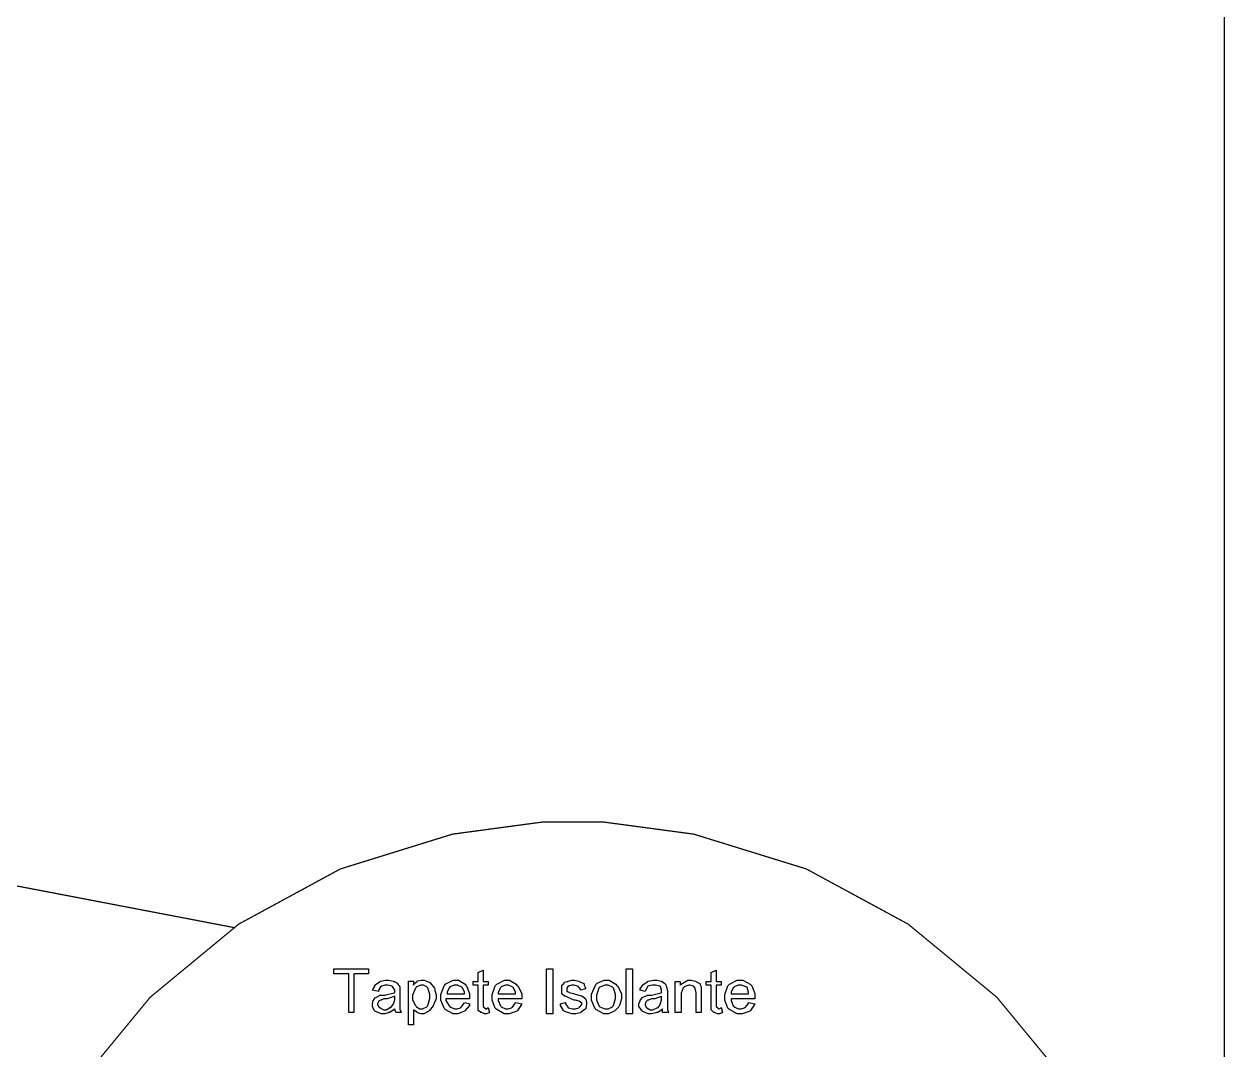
# Model space of a CAD drawing. Extents: x 0 to 210, y 0 to 297.
# Drawn here: x 169.49 to 210.38, y 165.6 to 200.53 of the extents above; entities that cross this region are included whole.
import ezdxf

# ---------------------------------------------------------------- set-up
doc = ezdxf.new("R2010")
doc.units = 0
doc.header["$MEASUREMENT"] = 0
for name, color, linetype in [('C00-00-00-BLACK', 7, 'Continuous'), ('C00-7E-FF', 150, 'Continuous'), ('CFF-7E-00', 30, 'Continuous')]:
    doc.layers.add(name, color=color, linetype=linetype)

msp = doc.modelspace()

# ---------------------------------------------------------------- linework, layer by layer
at = {"layer": 'C00-00-00-BLACK', "const_width": 0.0423}
msp.add_lwpolyline([(0.0427, -0.3886), (210.36, -0.3886), (210.36, 296.883), (0.0427, 296.883), (0.0427, -0.3886)], close=True, dxfattribs=at)
at = {"layer": 'C00-7E-FF', "const_width": 0.0423}
for points in [[(176.687, 169.759), (127.106, 179.255)], [(205.098, 164.382), (202.609, 167.399), (199.591, 169.886), (196.125, 171.764), (192.294, 172.949), (189.207, 173.363), (188.179, 173.363), (187.153, 173.363), (184.077, 172.949), (180.257, 171.764), (176.798, 169.886), (173.786, 167.399), (171.3, 164.382)]]:
    msp.add_lwpolyline(points, dxfattribs=at)
at = {"layer": 'CFF-7E-00'}
for points in [[(180.544, 166.878), (180.544, 168.191), (180.032, 168.191), (180.032, 168.362), (181.222, 168.362), (181.222, 168.191), (180.713, 168.191), (180.713, 166.878), (180.544, 166.878)], [(185.295, 167.047), (185.338, 166.878), (185.327, 166.868), (185.24, 166.836), (185.211, 166.836), (185.168, 166.836), (185.073, 166.878), (185.041, 166.878), (185.029, 166.889), (184.955, 166.945), (184.955, 166.963), (184.955, 167.017), (184.955, 167.136), (184.955, 167.174), (184.955, 167.809), (184.785, 167.809), (184.785, 167.936), (184.955, 167.936), (184.955, 168.235), (185.126, 168.321), (185.126, 167.936), (185.295, 167.936), (185.295, 167.809), (185.126, 167.809), (185.126, 167.174), (185.126, 167.153), (185.126, 167.09), (185.126, 167.09), (185.126, 167.08), (185.168, 167.047), (185.168, 167.047), (185.168, 167.037), (185.211, 167.004), (185.211, 167.004), (185.232, 167.004), (185.284, 167.037), (185.295, 167.047)], [(187.282, 168.359), (187.494, 168.359), (187.494, 166.836), (187.282, 166.836), (187.282, 168.359)], [(189.992, 168.359), (190.204, 168.359), (190.204, 166.836), (189.992, 166.836), (189.992, 168.359)], [(193.226, 167.047), (193.267, 166.878), (193.256, 166.868), (193.169, 166.836), (193.14, 166.836), (193.097, 166.836), (193.003, 166.878), (192.971, 166.878), (192.96, 166.889), (192.896, 166.953), (192.887, 166.963), (192.887, 167.017), (192.887, 167.136), (192.887, 167.174), (192.887, 167.809), (192.717, 167.809), (192.717, 167.936), (192.887, 167.936), (192.887, 168.235), (193.056, 168.321), (193.056, 167.936), (193.226, 167.936), (193.226, 167.809), (193.056, 167.809), (193.056, 167.174), (193.056, 167.153), (193.056, 167.09), (193.056, 167.09), (193.056, 167.08), (193.097, 167.047), (193.097, 167.047), (193.097, 167.037), (193.14, 167.004), (193.14, 167.004), (193.161, 167.004), (193.226, 167.037), (193.226, 167.047)], [(182.113, 167.004), (182.091, 166.984), (181.948, 166.878), (181.901, 166.878), (181.89, 166.868), (181.77, 166.836), (181.732, 166.836), (181.657, 166.836), (181.456, 166.911), (181.435, 166.92), (181.424, 166.931), (181.351, 167.083), (181.351, 167.133), (181.351, 167.175), (181.381, 167.291), (181.393, 167.301), (181.393, 167.323), (181.456, 167.386), (181.478, 167.386), (181.488, 167.397), (181.594, 167.46), (181.605, 167.47), (181.646, 167.47), (181.741, 167.47), (181.774, 167.47), (181.806, 167.481), (182.091, 167.546), (182.113, 167.556), (182.113, 167.556), (182.113, 167.597), (182.113, 167.597), (182.113, 167.64), (182.038, 167.757), (182.028, 167.767), (182.017, 167.778), (181.866, 167.809), (181.817, 167.809), (181.774, 167.809), (181.657, 167.778), (181.647, 167.767), (181.636, 167.757), (181.562, 167.637), (181.562, 167.597), (181.351, 167.64), (181.361, 167.662), (181.435, 167.773), (181.435, 167.809), (181.445, 167.82), (181.594, 167.926), (181.605, 167.936), (181.626, 167.947), (181.799, 167.979), (181.858, 167.979), (181.911, 167.979), (182.059, 167.947), (182.07, 167.936), (182.102, 167.936), (182.2, 167.874), (182.2, 167.852), (182.21, 167.842), (182.284, 167.755), (182.284, 167.725), (182.284, 167.684), (182.284, 167.589), (182.284, 167.556), (182.284, 167.301), (182.284, 167.228), (182.284, 167.061), (182.284, 167.004), (182.284, 166.973), (182.327, 166.902), (182.327, 166.878), (182.158, 166.878), (182.146, 166.889), (182.113, 166.975), (182.113, 167.004)], [(182.581, 166.455), (182.581, 167.939), (182.753, 167.939), (182.753, 167.812), (182.753, 167.844), (182.868, 167.929), (182.879, 167.939), (182.889, 167.95), (183.009, 167.981), (183.049, 167.981), (183.112, 167.981), (183.282, 167.907), (183.304, 167.896), (183.314, 167.886), (183.461, 167.707), (183.472, 167.685), (183.472, 167.622), (183.515, 167.477), (183.515, 167.429), (183.515, 167.356), (183.44, 167.155), (183.431, 167.133), (183.42, 167.101), (183.282, 166.931), (183.261, 166.92), (183.25, 166.911), (183.099, 166.836), (183.049, 166.836), (183.006, 166.836), (182.889, 166.868), (182.879, 166.878), (182.868, 166.889), (182.762, 166.953), (182.753, 166.963), (182.753, 166.455), (182.581, 166.455)], [(182.711, 167.386), (182.711, 167.313), (182.816, 167.112), (182.838, 167.09), (182.848, 167.069), (182.967, 167.004), (183.008, 167.004), (183.06, 167.004), (183.207, 167.069), (183.218, 167.09), (183.239, 167.112), (183.304, 167.35), (183.304, 167.429), (183.304, 167.505), (183.239, 167.707), (183.218, 167.728), (183.207, 167.75), (183.087, 167.812), (183.049, 167.812), (182.995, 167.812), (182.848, 167.75), (182.838, 167.728), (182.816, 167.707), (182.711, 167.467), (182.711, 167.386)], [(184.489, 167.217), (184.658, 167.174), (184.658, 167.11), (184.51, 166.943), (184.489, 166.92), (184.467, 166.911), (184.26, 166.836), (184.193, 166.836), (184.096, 166.836), (183.832, 166.973), (183.811, 167.004), (183.789, 167.027), (183.684, 167.297), (183.684, 167.386), (183.684, 167.492), (183.789, 167.789), (183.811, 167.809), (183.832, 167.841), (184.102, 167.979), (184.193, 167.979), (184.277, 167.979), (184.508, 167.841), (184.53, 167.809), (184.551, 167.789), (184.658, 167.52), (184.658, 167.429), (184.658, 167.408), (184.658, 167.36), (184.658, 167.343), (183.854, 167.343), (183.854, 167.28), (183.958, 167.101), (183.981, 167.09), (183.99, 167.069), (184.142, 167.004), (184.193, 167.004), (184.234, 167.004), (184.351, 167.037), (184.362, 167.047), (184.372, 167.058), (184.478, 167.196), (184.489, 167.217)], [(183.896, 167.513), (184.489, 167.513), (184.489, 167.567), (184.413, 167.715), (184.404, 167.725), (184.393, 167.736), (184.242, 167.809), (184.193, 167.809), (184.139, 167.809), (183.99, 167.747), (183.981, 167.725), (183.958, 167.715), (183.896, 167.564), (183.896, 167.513)], [(186.227, 167.217), (186.439, 167.174), (186.428, 167.153), (186.29, 166.943), (186.269, 166.92), (186.247, 166.911), (186.009, 166.836), (185.93, 166.836), (185.835, 166.836), (185.582, 166.973), (185.55, 167.004), (185.528, 167.027), (185.423, 167.297), (185.423, 167.386), (185.423, 167.492), (185.528, 167.789), (185.55, 167.809), (185.582, 167.841), (185.842, 167.979), (185.93, 167.979), (186.014, 167.979), (186.247, 167.841), (186.269, 167.809), (186.301, 167.789), (186.439, 167.52), (186.439, 167.429), (186.439, 167.408), (186.439, 167.36), (186.439, 167.343), (185.634, 167.343), (185.634, 167.28), (185.709, 167.101), (185.72, 167.09), (185.729, 167.069), (185.879, 167.004), (185.93, 167.004), (185.972, 167.004), (186.089, 167.037), (186.1, 167.047), (186.121, 167.058), (186.216, 167.196), (186.227, 167.217)], [(185.634, 167.513), (186.227, 167.513), (186.227, 167.567), (186.152, 167.715), (186.142, 167.725), (186.132, 167.736), (185.98, 167.809), (185.93, 167.809), (185.877, 167.809), (185.729, 167.747), (185.72, 167.725), (185.709, 167.715), (185.634, 167.564), (185.634, 167.513)], [(187.754, 167.174), (187.926, 167.217), (187.926, 167.175), (187.999, 167.058), (188.01, 167.047), (188.02, 167.037), (188.171, 167.004), (188.222, 167.004), (188.263, 167.004), (188.381, 167.037), (188.391, 167.047), (188.401, 167.058), (188.476, 167.145), (188.476, 167.174), (188.476, 167.196), (188.401, 167.25), (188.391, 167.259), (188.391, 167.259), (188.263, 167.301), (188.222, 167.301), (188.19, 167.312), (187.947, 167.419), (187.926, 167.429), (187.893, 167.429), (187.806, 167.503), (187.796, 167.513), (187.796, 167.545), (187.796, 167.616), (187.796, 167.64), (187.796, 167.682), (187.796, 167.778), (187.796, 167.809), (187.806, 167.82), (187.88, 167.877), (187.88, 167.895), (187.891, 167.906), (187.979, 167.936), (188.01, 167.936), (188.02, 167.947), (188.14, 167.979), (188.179, 167.979), (188.232, 167.979), (188.381, 167.947), (188.391, 167.936), (188.412, 167.926), (188.55, 167.863), (188.561, 167.852), (188.561, 167.811), (188.602, 167.715), (188.602, 167.682), (188.433, 167.64), (188.433, 167.671), (188.359, 167.757), (188.349, 167.767), (188.338, 167.778), (188.218, 167.809), (188.179, 167.809), (188.137, 167.809), (188.02, 167.778), (188.01, 167.767), (187.999, 167.767), (187.968, 167.705), (187.968, 167.682), (187.968, 167.662), (187.968, 167.614), (187.968, 167.597), (187.989, 167.597), (188.041, 167.567), (188.053, 167.556), (188.053, 167.556), (188.2, 167.524), (188.222, 167.513), (188.254, 167.503), (188.464, 167.44), (188.476, 167.429), (188.508, 167.429), (188.591, 167.355), (188.602, 167.343), (188.612, 167.334), (188.645, 167.214), (188.645, 167.174), (188.645, 167.174), (188.612, 167.016), (188.602, 167.004), (188.591, 166.995), (188.454, 166.889), (188.433, 166.878), (188.422, 166.868), (188.272, 166.836), (188.222, 166.836), (188.137, 166.836), (187.903, 166.911), (187.88, 166.92), (187.858, 166.943), (187.754, 167.116), (187.754, 167.174)], [(188.815, 167.386), (188.815, 167.503), (188.952, 167.831), (188.984, 167.852), (189.005, 167.874), (189.244, 167.979), (189.326, 167.979), (189.41, 167.979), (189.641, 167.841), (189.664, 167.809), (189.695, 167.789), (189.833, 167.52), (189.833, 167.429), (189.833, 167.345), (189.758, 167.112), (189.749, 167.09), (189.738, 167.069), (189.6, 166.931), (189.58, 166.92), (189.557, 166.911), (189.384, 166.836), (189.326, 166.836), (189.229, 166.836), (188.962, 166.973), (188.941, 167.004), (188.92, 167.027), (188.815, 167.297), (188.815, 167.386)], [(188.984, 167.386), (188.984, 167.313), (189.057, 167.112), (189.068, 167.09), (189.089, 167.069), (189.267, 167.004), (189.326, 167.004), (189.378, 167.004), (189.526, 167.069), (189.537, 167.09), (189.557, 167.112), (189.622, 167.35), (189.622, 167.429), (189.622, 167.503), (189.557, 167.705), (189.537, 167.725), (189.526, 167.736), (189.376, 167.809), (189.326, 167.809), (189.261, 167.809), (189.089, 167.736), (189.068, 167.725), (189.057, 167.705), (188.984, 167.466), (188.984, 167.386)], [(191.233, 167.004), (191.211, 166.984), (191.068, 166.878), (191.021, 166.878), (190.999, 166.868), (190.857, 166.836), (190.81, 166.836), (190.745, 166.836), (190.562, 166.911), (190.552, 166.92), (190.53, 166.931), (190.426, 167.083), (190.426, 167.133), (190.426, 167.175), (190.468, 167.27), (190.468, 167.301), (190.478, 167.312), (190.552, 167.386), (190.552, 167.386), (190.562, 167.397), (190.7, 167.46), (190.722, 167.47), (190.722, 167.47), (190.818, 167.47), (190.851, 167.47), (190.893, 167.481), (191.179, 167.546), (191.19, 167.556), (191.19, 167.556), (191.19, 167.597), (191.19, 167.597), (191.19, 167.64), (191.157, 167.757), (191.148, 167.767), (191.137, 167.778), (190.986, 167.809), (190.937, 167.809), (190.883, 167.809), (190.733, 167.778), (190.722, 167.767), (190.722, 167.767), (190.647, 167.619), (190.638, 167.597), (190.468, 167.64), (190.468, 167.682), (190.541, 167.799), (190.552, 167.809), (190.562, 167.82), (190.7, 167.926), (190.722, 167.936), (190.744, 167.947), (190.92, 167.979), (190.979, 167.979), (191.032, 167.979), (191.179, 167.947), (191.19, 167.936), (191.222, 167.936), (191.306, 167.863), (191.317, 167.852), (191.327, 167.842), (191.36, 167.755), (191.36, 167.725), (191.37, 167.715), (191.403, 167.596), (191.403, 167.556), (191.403, 167.301), (191.403, 167.228), (191.403, 167.061), (191.403, 167.004), (191.403, 166.973), (191.433, 166.889), (191.444, 166.878), (191.233, 166.878), (191.233, 166.909), (191.233, 166.981), (191.233, 167.004)], [(191.656, 166.878), (191.656, 167.936), (191.826, 167.936), (191.826, 167.809), (191.846, 167.831), (192.085, 167.979), (192.165, 167.979), (192.217, 167.979), (192.356, 167.947), (192.378, 167.936), (192.388, 167.926), (192.494, 167.863), (192.505, 167.852), (192.505, 167.82), (192.548, 167.75), (192.548, 167.725), (192.548, 167.673), (192.548, 167.553), (192.548, 167.513), (192.548, 166.878), (192.378, 166.878), (192.378, 167.513), (192.378, 167.556), (192.345, 167.673), (192.336, 167.682), (192.336, 167.705), (192.294, 167.767), (192.294, 167.767), (192.283, 167.778), (192.162, 167.809), (192.122, 167.809), (192.122, 167.809), (191.962, 167.747), (191.952, 167.725), (191.931, 167.715), (191.868, 167.532), (191.868, 167.47), (191.868, 166.878), (191.656, 166.878)], [(194.159, 167.217), (194.371, 167.174), (194.36, 167.153), (194.222, 166.943), (194.201, 166.92), (194.179, 166.911), (193.941, 166.836), (193.862, 166.836), (193.766, 166.836), (193.511, 166.973), (193.479, 167.004), (193.457, 167.027), (193.353, 167.297), (193.353, 167.386), (193.353, 167.492), (193.457, 167.789), (193.479, 167.809), (193.511, 167.841), (193.774, 167.979), (193.862, 167.979), (193.958, 167.979), (194.212, 167.841), (194.244, 167.809), (194.265, 167.789), (194.371, 167.52), (194.371, 167.429), (194.371, 167.408), (194.371, 167.36), (194.371, 167.343), (193.564, 167.343), (193.564, 167.28), (193.639, 167.101), (193.652, 167.09), (193.661, 167.069), (193.812, 167.004), (193.862, 167.004), (193.904, 167.004), (194.021, 167.037), (194.032, 167.047), (194.052, 167.058), (194.159, 167.178), (194.159, 167.217)], [(193.564, 167.513), (194.159, 167.513), (194.159, 167.567), (194.117, 167.687), (194.117, 167.725), (194.095, 167.736), (193.92, 167.809), (193.862, 167.809), (193.809, 167.809), (193.672, 167.747), (193.652, 167.725), (193.639, 167.715), (193.564, 167.564), (193.564, 167.513)], [(182.113, 167.429), (182.091, 167.419), (181.853, 167.343), (181.774, 167.343), (181.743, 167.343), (181.647, 167.301), (181.647, 167.301), (181.626, 167.301), (181.562, 167.259), (181.562, 167.259), (181.562, 167.239), (181.521, 167.174), (181.521, 167.174), (181.521, 167.142), (181.583, 167.047), (181.605, 167.047), (181.615, 167.037), (181.734, 166.963), (181.774, 166.963), (181.816, 166.963), (181.933, 167.037), (181.944, 167.047), (181.975, 167.047), (182.059, 167.153), (182.07, 167.174), (182.07, 167.174), (182.113, 167.302), (182.113, 167.343), (182.113, 167.429)], [(191.19, 167.429), (191.179, 167.419), (190.964, 167.343), (190.894, 167.343), (190.85, 167.343), (190.754, 167.301), (190.722, 167.301), (190.722, 167.301), (190.681, 167.259), (190.681, 167.259), (190.669, 167.25), (190.638, 167.174), (190.638, 167.174), (190.638, 167.142), (190.669, 167.047), (190.681, 167.047), (190.69, 167.037), (190.81, 166.963), (190.851, 166.963), (190.904, 166.963), (191.042, 167.037), (191.064, 167.047), (191.084, 167.047), (191.148, 167.142), (191.148, 167.174), (191.157, 167.185), (191.19, 167.305), (191.19, 167.343), (191.19, 167.429)]]:
    msp.add_lwpolyline(points, close=True, dxfattribs=at)

doc.saveas('drawing.dxf')
